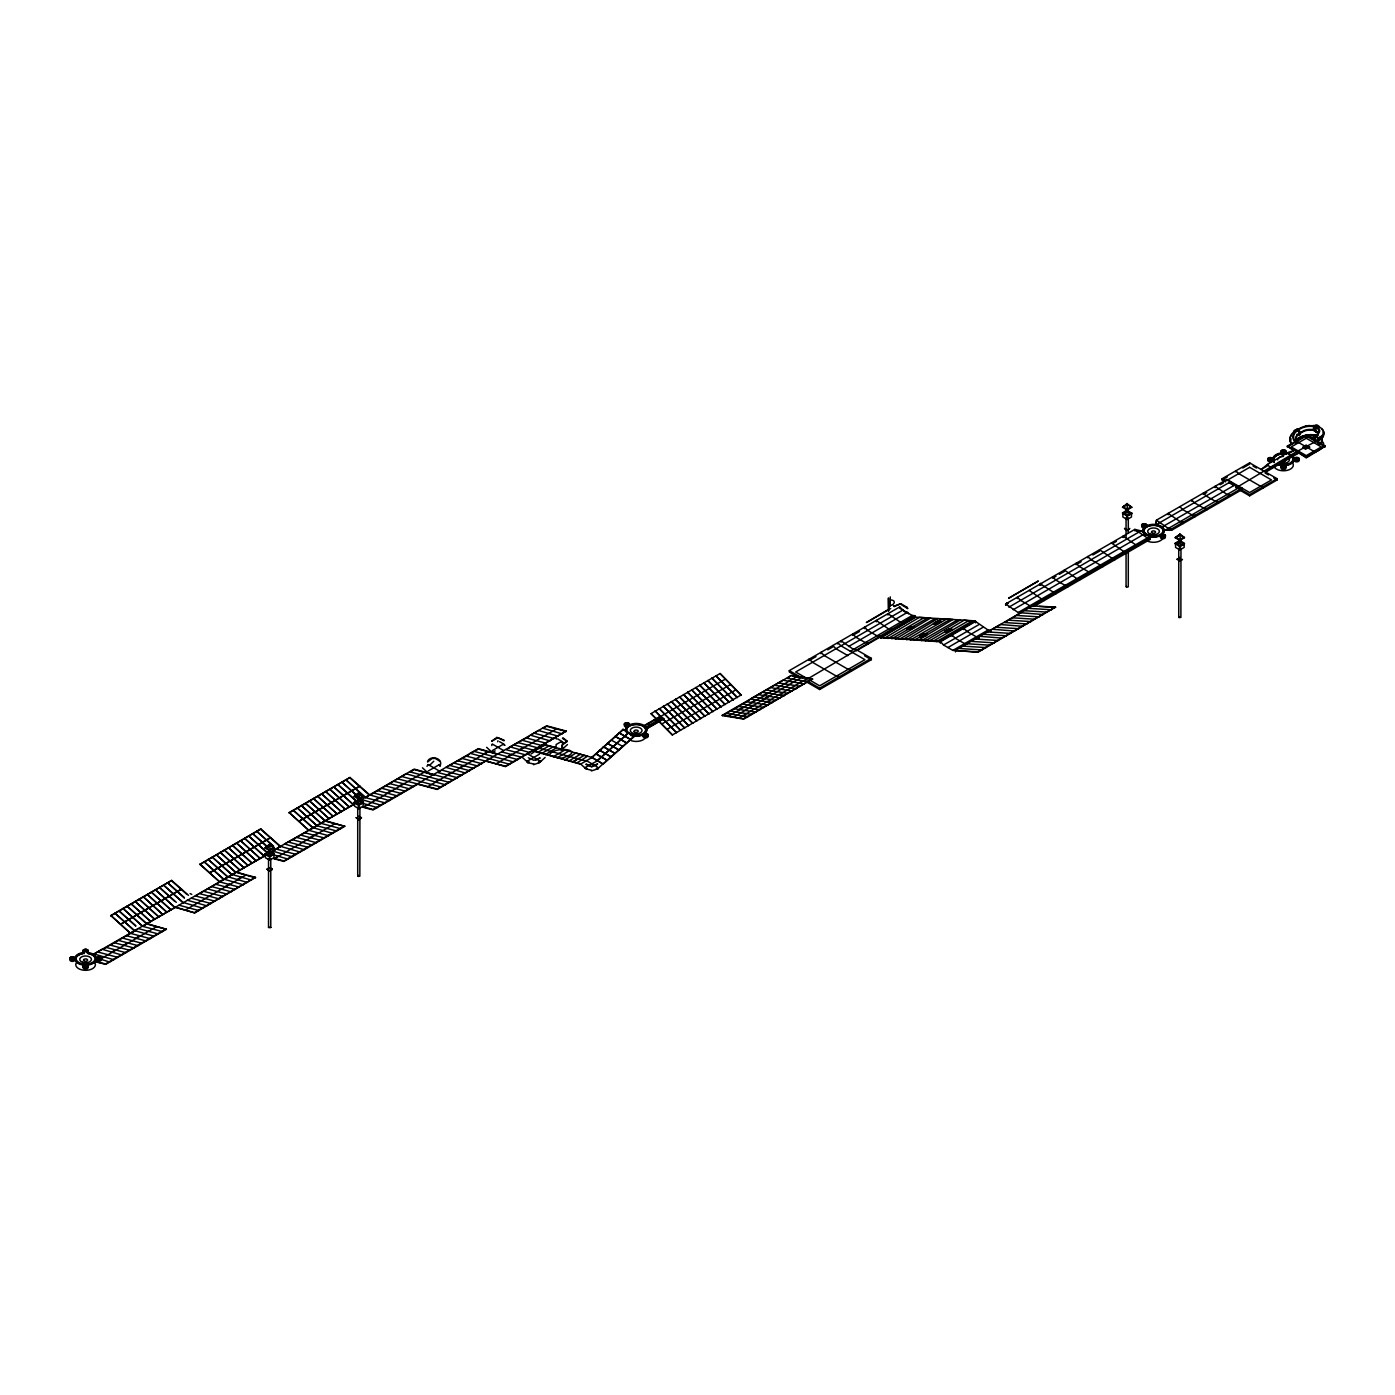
<?xml version="1.0" encoding="UTF-8"?>
<svg xmlns="http://www.w3.org/2000/svg" width="1395" height="1395" viewBox="0 0 1395 1395"><rect width="100%" height="100%" fill="white"/><g stroke="black" fill="none" stroke-linecap="round" stroke-linejoin="round"><path stroke-width="1.5" d="M269.653 844.568C269.584 843.801 270.769 856.652 269.462 851.804M358.811 793.092L359.648 801.34L359.648 799.893L357.852 801.201L358.811 801.776L359.788 799.161L358.811 798.725C358.62 799.806 358.62 800.573 358.777 801.672L359.788 799.161L357.905 799.108L358.689 801.567L361.497 799.527L341.897 782.142L361.41 799.893M1127.177 503.891L1127.265 510.012L1122.522 507.274L1127.177 503.456L1127.021 504.345M1179.856 534.39L1180.693 542.55L1179.612 541.487L1180.833 540.371L1178.897 540.981L1184.512 543.98L1179.856 546.683L1175.2 543.3L1184.512 537.685L1180.065 533.989L1175.2 537.685L1179.751 540.406M269.653 851.839L269.653 853.252L268.694 851.212L269.653 850.2L270.578 852.868L268.694 852.816L270.543 852.136M270.578 851.281L269.653 850.2L269.531 853.042M358.829 800.364L358.811 801.776L359.788 800.765M358.777 800.067L358.811 798.725L359.736 799.788M1127.23 511.233L1126.271 511.512L1128.102 512.192L1127.23 511.233L1127.177 512.575L1126.218 512.139L1127.177 509.524L1128.102 512.052M1184.163 543.684L1184.163 547.415L1179.856 549.909L1175.566 547.415L1175.566 543.684C1179.926 539.708 1179.647 541.731 1180.78 542.603L1180.833 540.371L1178.949 540.318L1178.897 542.55L1180.78 542.603L1180.693 541.103L1178.897 542.55L1180.833 541.975M1314.578 440.157L1314.805 438.571L1313.323 438.047A11.282 6.4 -13.4 0 0 1311.021 437.734M427.48 761.757C429.555 754.887 443.575 757.781 440.157 765.663M427.846 761.775L432.154 758.461L435.449 758.461M562.08 744.913L562.272 749.638L562.481 744.86L567.381 741.373L563.057 737.85M1295.763 430.619C1298.274 424.516 1303.505 438.483 1296.949 434.333M1299.53 434.473L1298.85 431.735L1296.199 429.52M1126.253 511.494L1128.102 512.192L1128.067 510.012M1126.218 510.535L1127.177 509.524L1128.102 510.587L1126.218 510.535L1127.23 509.628L1128.102 510.605M1229.518 482.374L1156.054 524.782L1156.42 520.178L1226.885 479.496L1238.83 487.744L1242.021 488.233L1242.021 489.593L1171.573 530.274L1165.383 530.152L1162.453 528.478M1034.218 606.319L1149.968 539.499L1150.334 536.238L1141.005 530.867L1134.815 529.403L1005.655 603.965L1005.655 605.325M1156.054 524.782L1156.42 520.178L1168.382 528.426L1171.573 528.914L1242.021 488.233M426.975 766.361L427.585 765.384M440.419 765.75L439.878 766.151M526.944 761.147L529.036 762.123L527.519 762.333M540.406 761.74L538.505 762.123L540.406 761.042M598.333 767.756L597.496 768.139M865.336 628.378L865.597 627.314M1006.841 602.884L1006.161 604.541L1006.458 603.46M908.232 628.657C909.941 631.063 918.032 624.385 912.295 628.378M913.341 627.558C908.686 626.181 916.463 626.861 913.83 627.07M927.065 634.15L925.373 634.324M940.16 621.978L936.743 623.739L939.881 621.438M945.967 631.046L949.367 630.889M951.076 629.947C946.438 628.325 956.098 629.023 949.716 630.836C953.639 629.459 946.089 629.581 949.193 629.162M491.685 741.146L496.864 737.432M659.765 720.517L657.742 718.599L659.015 717.867A2.494 1.447 0 0 0 659.608 717.466L662.747 719.035M1305.894 448.562C1317.647 443.837 1298.745 452.834 1304.97 445.929A2.895 1.674 0 0 0 1305.65 445.476L1306.104 445.267M1318.292 434.298A10.864 5.196 0.5 0 0 1316.88 431.979L1315.485 429.102L1316.618 426.94L1318.083 427.986A12.206 5.842 0.5 0 1 1317.176 434.42C1305.267 441.326 1326.767 443.645 1314.631 435.606A14.194 8.056 -13.4 0 0 1299.286 437.821L1295.815 439.669L1295.885 441.273M562.464 738.339L567.033 741.146L562.516 744.337M658.283 719.454L657.446 719.192M659.73 717.379L658.911 718.146M659.818 720.134L662.852 718.931M1309.312 446.888L1308.266 447.673M84.397 951.285L84.363 951.111A2.441 1.412 0 0 0 84.363 953.587M71.319 959.08L73.098 957.947M86.769 951.285L84.554 950.466M99.847 959.08L98.783 958.016M626.233 723.831L625.623 724.458A2.441 1.412 0 0 0 624.908 726.568A2.441 1.412 0 0 0 628.57 726.708M888.319 610.975L888.441 597.949L888.772 610.94M890.254 596.903L890.254 606.11M1161.791 536.447L1164.11 535.628L1163.465 536.709M1271.473 459.373L1269.555 458.414L1269.677 459.792M1282.319 451.387L1284.22 452.242M1297.891 459.373L1296.373 458.502M1297.315 459.792L1297.734 458.536L1295.659 458.536M1282.319 466.994L1284.76 466.348M492.069 741.041L497.998 737.659L503.979 740.815M137.146 929.384L130.398 933.272L110.885 915.521L171.672 880.419L188.482 895.328M130.398 933.272L110.885 915.521M138.489 928.599L158.298 933.97M142.552 926.263L123.039 908.494L142.552 926.263L145.254 924.693M110.78 915.887L171.672 880.419M174.968 907.535L155.455 889.783L174.968 907.535L146.597 923.909L127.084 906.157L146.702 923.542L166.406 929.279L105.619 964.381L95.802 961.748L105.514 963.91L166.301 928.808M179.031 905.198L198.822 910.569M234.412 873.218L219.556 881.797L199.938 864.412L260.83 828.944L280.447 846.329L300.152 852.066M191.185 898.171L210.994 903.541M219.556 881.797L200.043 864.046M235.772 872.433L216.26 854.682L235.772 872.433L264.143 856.059L244.631 838.308L264.143 856.059M199.938 864.412L260.83 828.944M289.201 812.57L308.905 830.426L317.014 825.753L297.309 807.879L316.822 825.648L308.713 830.321L289.201 812.57L350.005 777.468L369.605 794.854L389.31 800.591M276.297 849.032L280.447 846.329L276.489 849.154L296.106 854.403M308.713 830.321L328.522 835.692M289.114 812.936L350.005 777.468M353.301 804.584L333.789 786.832L353.301 804.584L318.165 824.864M365.455 797.556L345.943 779.805L365.455 797.556L369.605 794.854L367.007 796.894M433.793 761.251L429.468 765.419M497.684 741.791L497.98 740.762M509.053 748.348L509.349 747.319M266.131 853.566L269.933 855.431M269.374 851.682L270.578 851.264L269.653 850.2L268.782 852.764M273.158 853.618L269.462 855.536M355.306 802.073L358.829 804.113L362.334 802.073M1123.655 512.889L1127.456 514.755M1130.682 512.942L1126.986 514.86M1176.334 543.3L1179.856 545.323L1183.378 543.3M268.537 927.431L270.769 927.431L268.537 927.431L268.537 858.553M359.927 807.077L359.84 876.199L358.027 876.409L358.393 875.362M1128.293 550.171L1128.293 586.754L1126.759 587.347L1126.393 586.301M1180.972 548.287L1180.885 617.41L1179.071 617.619L1179.438 616.573M651.029 713.63L656.382 718.966L651.029 713.63L720.064 673.523L741.286 695.163L720.064 673.523M661.84 723.953L730.614 684.509M667.176 729.271L735.95 689.827M657.708 720.291L672.39 734.938L657.83 719.959M725.278 679.191L643.479 726.376M908.494 628.57L909.278 627.837A3.714 1.029 -18.3 0 0 910.325 627.105L911.51 626.791M919.706 636.26L921.973 635.039A3.714 1.029 -18.3 0 0 922.862 634.481L927.256 634.167M937.039 621.507C948.321 618.7 932.296 626.582 936.167 622.048A3.714 1.029 -18.3 0 0 937.039 621.507L933.447 623.635L937.824 623.46M527.24 761.443L527.397 762.629L533.779 764.007M545.131 757.45L539.447 762.681L533.465 764.687M567.451 744.564L561.767 749.795L560.825 749.255L562.9 748.261L562.115 749.045M591.585 757.764L580.442 764.198L533.587 750.998L580.337 763.71L586.022 768.941L591.707 770.267M888.946 601.594C887.813 610.504 899.949 600.827 890.917 599.955M269.584 850.601L274.309 847.951L269.653 844.132L264.998 847.951L274.309 853.566L269.653 856.931L264.998 854.246L269.653 850.863M358.742 799.126L354.156 802.77L358.811 805.456L363.467 802.073L354.156 796.475L358.811 792.656L363.467 796.475L358.933 799.161M907.029 628.936L911.127 629.302L907.413 629.145M907.064 629.476L906.733 629.232M910.325 627.105L907.325 628.883L911.319 626.843M910.534 627.332L912.905 627.105M910.621 628.971L914.231 627.279M919.863 636.207L923.874 634.184M922.758 636.887L923.699 636.382M922.461 636.626C915.329 636.661 928.599 636.783 926.14 634.864M927.204 634.429L926.803 634.376M934.458 623.338L934.284 623.582M936.917 623.704L934.092 623.6M935.016 623.234C938.451 619.432 945.025 621.786 936.411 623.46M937.859 623.617L937.074 623.722M945.949 631.586L945.008 631.604L949.367 631.028L944.833 631.36M944.764 631.342L947.17 630.052A3.714 1.029 -18.3 0 0 948.059 629.494L948.635 629.197M948.408 631.918L946.141 631.586L946.525 630.523M1318.938 426.469L1317.612 425.737A2.895 1.918 -64.3 0 0 1315.869 426.574L1314.683 430.305L1316.967 432.293A2.895 1.918 -64.3 0 0 1318.153 431.909M657.882 718.948L659.608 717.466M1305.703 448.789L1302.86 447.167M1308.719 446.731L1307.307 445.929A1.779 1.029 0 0 1 1306.592 445.476L1306.435 445.371M86.629 951.46L85.583 950.396M86.629 966.7L86.194 965.741M1320.629 448.632A14.456 6.923 0.5 0 1 1318.92 450.01L1317.368 450.916L1320.333 449.085A16.234 7.76 0.5 0 0 1322.268 447.533M920.822 636.207L921.816 635.213M925.809 634.777L921.188 636.486M935.504 622.519L934.476 623.269M427.846 764.826L429.067 765.384M596.833 768.593L598.525 767.965M1007.504 603.303L1006.597 603.372M1039.938 585.028L1041.28 584.261M1040.844 583.476L1041.245 583.842M1315.869 430.27C1310.184 433.095 1315.293 419.494 1319.147 427.358M562.673 742.314L562.586 741.704M585.708 768.279L584.889 767.965L585.987 768.331M908.197 613.312L906.349 612.3L906.942 613.19M866.33 622.484L888.789 609.249M269.706 850.305L268.694 851.212L269.933 851.682M270.613 852.24L269.653 853.252L268.747 852.188M357.852 799.736L358.811 798.725L358.777 801.672L357.905 800.713M1128.137 511.564L1127.177 512.575L1127.23 509.628M1178.897 540.946L1179.856 539.935L1180.78 540.998M841.011 642.171L841.011 640.811L853.513 649.39L856.146 649.547L856.146 650.907L914.858 617.008L914.858 615.648L807.67 678.894L795.691 671.989L902.914 610.103L899.723 606.912L789.291 670.629L789.291 671.989L797.731 676.854M866.748 622.466L890.742 608.482M911.162 629.005L909.679 629.058M950.954 630.104L952 629.389M623.024 729.393L591.794 757.52L603.163 764.076L634.481 736.316L623.024 729.393L634.481 736.316M591.794 757.52L623.112 729.759M597.391 760.432L628.709 732.671L597.478 760.798L586.022 766.988M634.376 735.95L597.391 768.941L591.393 770.947M1040.426 583.389L1040.321 584.592M1296.286 429.416L1296.06 430.27L1298.414 428.806M1300.402 433.322L1304.029 431.195A10.794 6.121 -13.4 0 1 1313.515 430.358L1314.875 430.95M921.328 635.51L920.421 636.225M946.211 630.958L947.606 629.965M1297.28 429.956L1295.571 431.247A13.549 9.067 -0.6 0 0 1294.56 441.238L1296.757 442.302L1295.223 441.064A12.782 8.544 -0.6 0 1 1296.182 431.665L1297.838 430.427M1300.297 432.642L1303.906 430.567A10.724 6.086 -13.4 0 1 1313.323 429.73L1316.671 431.351A10.619 5.074 0.5 0 1 1315.886 436.931L1313.916 437.89M660.271 720.395L659.155 719.925M660.271 720.552L662.294 718.704M1303.593 447.429L1304.133 447.778M597.967 768.558L596.432 768.941M1145.051 525.81C1147.353 524.52 1141.406 524.014 1143.115 525.671M1163.726 536.604L1164.075 536.098A2.441 1.412 0 0 1 1164.86 538.174A2.441 1.412 0 0 1 1161.285 538.435A2.441 1.412 0 0 1 1161.128 536.36M1282.232 451.091L1284.76 451.091L1284.359 452.067M1282.633 451.056L1282.877 452.172M1282.458 466.174L1282.877 467.43M531.077 754.015L534.076 751.922M1296.443 439.338L1298.884 437.664A14.979 8.492 -13.4 0 1 1315.119 435.118L1317.961 435.659M1298.675 429.852L1300.349 428.771A12.311 6.975 -13.4 0 1 1313.689 426.696L1315.38 427.201M1299.46 433.217L1297.891 434.211A10.654 7.132 -0.6 0 0 1297.106 442.058M1298.117 429.364L1299.896 428.265A13.043 7.394 -13.4 0 1 1314.02 426.05L1315.869 426.591M1299.565 433.897L1297.995 434.856A10.55 7.045 -0.6 0 0 1296.251 441.116M658.911 718.059L658.579 718.338A1.796 1.046 0 0 0 658.824 719.75A1.796 1.046 0 0 0 661.265 719.733A1.796 1.046 0 0 0 661.439 718.32L659.992 717.815M1318.362 450.498L1319.966 449.556M908.843 628.291L910.586 627.488M1303.331 446.818L1305.65 445.476M948.216 629.529L945.444 631.237M948.931 631.342L951.913 629.616M264.998 847.951L269.653 845.091L273.612 847.375L269.653 849.991L265.695 847.375M354.156 796.475L358.811 792.901M264.998 854.246L269.653 851.473L274.309 854.246M354.156 802.77L358.811 799.998L363.467 802.77M121.818 955.017L102.114 949.28L94.006 953.971L264.335 856.164M358.794 801.096L414.193 769.116L453.497 780.101M272.234 851.386L274.937 849.817M103.561 948.984L108.967 945.862M145.446 924.815L142.743 926.367L162.361 931.616M198.142 894.387L195.439 895.956L215.039 901.205M229.198 876.444L234.604 873.34M272.444 851.491L275.146 849.939M307.563 831.211L284.493 843.992L304.197 849.729M325.122 821.08L305.418 803.206L325.018 820.591L344.739 826.328L325.122 821.08L321.077 823.416L301.355 805.543L320.867 823.294L340.676 828.665M358.899 801.567L361.497 799.527L381.201 805.264M371.053 794.557L406.084 773.789L445.406 784.792M422.441 767.808L428.125 773.039L434.107 775.045L414.28 769.604L410.235 771.941L449.452 782.438M264.998 853.566L269.653 856.251L274.309 853.566M354.156 802.073L358.811 804.775L363.467 802.073M269.653 860.157L273.961 857.681L273.961 853.949L269.653 856.425L265.364 853.949L265.364 857.681L269.653 860.157L269.653 856.251M358.811 808.681L363.118 806.205L363.118 802.474L358.811 804.95L354.522 802.474L354.522 806.205L358.811 808.681L358.811 804.775M103.823 956.604L99.865 959.411L156.606 926.664M344.739 826.328L283.935 861.43L274.135 858.797L334.922 823.695M489.889 758.566L437.298 789.465L417.68 784.217L373.11 809.954L363.293 807.321L424.097 772.22M274.135 858.797L278.093 855.972M363.293 807.321L367.251 804.496M428.125 771.086L439.477 764.53M438.919 765.035L440.07 765.506M267.038 869.137L269.653 867.62L272.269 869.137L269.653 871.212L267.038 869.137L269.653 870.654L272.269 869.137M194.672 912.417L255.477 877.333L194.777 912.905L175.072 907.168L194.777 912.905M274.03 858.326L283.848 860.942L344.635 825.857M363.206 806.851L373.006 809.466L478.38 748.627L517.702 759.612M440.646 770.947L437.943 772.516L457.56 777.765M469.016 754.573L445.964 767.355L465.668 773.092M486.314 751.207L478.485 749.115L470.272 753.317L509.594 764.303M358.811 819.179L361.445 817.662L358.811 819.719L356.196 817.662L358.811 819.719M496.132 753.841L488.285 751.731L484.135 753.596M492.313 750.615L503.665 744.041L499.584 741.687M486.628 747.319L492.313 752.55L495.155 750.911M398.081 778.951L437.193 788.977L546.631 725.801L566.231 731.067L505.531 766.64L485.826 760.903M529.158 736.42L510.151 746.866L529.856 752.602M566.335 731.538L546.718 726.289L542.568 728.155L562.272 733.875M466.314 756.125L505.443 766.169L566.231 731.067M533.587 750.998L544.73 744.564L591.48 757.293M533.692 751.486L544.817 745.052L556.431 747.737L545.375 754.66M528.095 760.728L539.447 754.172M561.889 741.844L562.9 742.576L561.418 742.489M529.036 762.123L528.06 762.612L522.41 757.45M549.159 755.236C554.233 744.843 589.178 750.196 560.842 758.427M540.597 761.147L538.505 762.681L540.092 761.949M561.017 749.359L562.9 748.261M560.825 749.795L562.168 749.255M643.479 726.028L660.131 716.402L663.863 718.547L645.693 729.044M645.344 727.44L661.997 717.832M647.193 728.521L663.863 718.896M585.673 768.192L586.964 768.941L585.429 768.226M597.409 763.902L591.707 766.535L586.249 764.059M597.583 764.216L591.707 766.901L585.97 764.39M598.176 768.854L596.432 768.401M894.195 606.128L900.751 603.704M894.352 606.406L900.368 603.948L907.465 608.499M672.39 734.938L741.408 694.815M810.966 659.504L816.005 656.592M827.741 649.826L832.78 646.914L832.78 645.554L835.971 648.762L847.951 655.667M854.42 634.411L859.459 631.517M722.244 715.304L791.157 675.511L812.5 678.877L743.727 719.14L722.244 715.304L743.605 718.652L812.5 678.877M722.383 715.792L749.394 700.185M906.349 612.3L908.25 613.085M848.578 646.53L907.36 612.388M850.322 651.238L912.225 615.491L914.858 615.648M791.157 675.511L787.233 678.354L808.577 681.702L803.241 680.865L799.056 682.713M990.712 631.586L990.712 630.226L988.078 630.069L975.558 621.49L940.335 641.822L880.385 637.48L915.608 617.148L975.384 620.897L975.558 622.833M880.559 638.073L915.608 617.148M1127.177 503.7L1131.833 507.274L1122.522 512.889L1127.177 516.255L1131.833 513.569L1127.177 510.186M1125.87 505.164L1123.219 506.699L1126.986 509.262L1131.136 506.699M1122.522 507.274L1127.177 504.589L1131.833 507.274M938.015 618.543L902.984 639.468M807.897 681.37L819.65 688.153L871.334 658.318L871.334 659.678L819.65 689.514L806.153 681.719M1122.522 513.569L1127.177 510.884L1126.306 510.657M1131.833 512.889L1127.177 515.575L1127.177 519.481L1122.888 517.004L1122.888 513.273M1127.177 519.481L1131.467 517.004L1131.467 513.273L1127.177 515.749L1122.522 512.889M960.44 619.955L925.391 640.88M1008.655 598.141L1038.351 581L1008.742 598.263M1127.177 529.978L1129.793 528.461L1127.177 530.536L1124.562 528.461L1127.177 530.536M880.385 637.48L940.16 641.229L975.384 620.897M1040.374 583.877L1053.399 592.212L1056.032 592.369L1056.032 593.729M1225.56 481.92L1222.125 479.932L1222.125 478.729L1249.641 462.861L1277.14 478.729L1277.14 479.932L1249.641 495.818L1239.318 489.854M1005.969 604.419L1008.062 603.442M1039.746 584.923L1041.629 583.825M1222.125 479.932L1227.286 476.95M1242.753 468.022L1249.641 464.047L1249.641 462.861M1055.98 576.274L1052.632 578.21L1052.632 576.85L1055.823 580.058L1065.135 585.429L1067.768 585.604L1067.768 586.946M1059.328 574.339L1064.368 571.427L1064.368 570.067L1076.888 578.646L1079.521 578.82L1079.521 580.181M1081.142 561.749L1076.103 564.644L1076.103 563.284L1079.312 566.492L1088.623 571.88L1091.256 572.037L1091.256 573.397M1092.878 554.966L1099.591 551.095L1099.591 549.735L1112.111 558.314L1114.744 558.471L1114.744 559.831M1113.018 543.335L1116.366 541.399M1206.745 492.47L1203.397 494.405L1203.397 493.045L1206.03 495.922L1215.341 501.311L1218.532 501.799L1218.532 503.159M1220.172 484.728L1223.52 482.792M1293.618 450.602L1287.289 446.121L1306.278 435.153L1325.25 446.121L1306.278 457.909L1296.792 451.596L1315.764 441.465M940.16 641.229L943.526 645.013L978.767 624.681M1008.847 607.174L1141.005 530.867L1134.815 530.745L1134.815 529.403L1147.335 537.982L1149.968 538.139L1150.334 536.238L1018.158 612.544L1005.655 603.965M1287.289 446.941L1306.278 435.99L1325.25 446.941M947.92 647.542L983.144 627.209M1013.223 609.702L1145.4 533.396M1289.608 453.026L1294.438 450.236L1288.003 452.555L1267.549 464.361L1261.115 469.487L1267.549 465.756L1267.549 464.361L1269.816 467.081L1272.101 466.994L1292.537 455.189L1298.989 452.869L1265.649 472.103L1272.101 466.994L1272.101 468.389M1161.006 527.624L1234.453 485.216M1296.705 451.544L1238.708 486.245L1235.883 486.663L1235.883 487.866M943.526 645.013L952.855 650.401L988.078 630.069M977.302 638.3L979.9 636.329L1002.447 638.125M1238.83 487.744L1165.383 530.152L1171.573 528.914L1171.573 530.274M1287.289 446.121L1306.278 457.072L1325.25 446.121M1179.647 533.989L1179.856 535L1175.2 537.685M1179.856 534.826L1175.898 537.11L1179.856 539.725L1183.814 537.11M1235.883 486.663L1249.641 494.615L1277.14 478.729M952.855 650.401L977.773 651.901L1055.492 607.034L977.895 652.285L955.366 650.489L1149.968 538.139L1149.968 539.499M1175.2 543.98C1179.176 544.608 1180.885 536.482 1179.821 542.899L1178.949 541.923L1179.856 541.591M1179.856 540.615L1184.512 543.3L1179.856 546.16L1175.2 543.3M1177.24 558.872L1179.856 560.389L1182.472 559.43L1179.856 560.947L1177.24 559.43L1179.856 557.355M1177.24 559.43L1179.856 557.913M914.004 626.965L911.197 627.122M535.575 760.275L539.76 758.008M1314.09 438.658L1316.06 437.699A10.864 5.196 0.5 0 0 1317.368 436.652M1317.891 438.1L1320.298 436.931A16.165 7.725 0.5 0 0 1321.518 428.422L1317.996 426.033A2.773 1.831 -64.3 0 0 1316.339 426.835L1315.154 429.66L1315.973 431.822M1318.066 438.884L1320.49 437.699A16.409 7.847 0.5 0 0 1321.71 429.067M1317.979 440.262L1320.385 439.094A16.304 7.795 0.5 0 0 1323.088 432.206M1317.717 440.803L1320.123 439.634A15.955 7.638 0.5 0 0 1323.367 434.647M947.065 630.4L948.931 629.529M71.651 957.947L71.511 959.237M98.173 958.121L98.173 959.341M84.554 965.706L85.583 965.462M99.812 959.272L98.4 959.498M86.194 966.962L87.031 966.316L85.949 965.497M1284.097 452.172L1284.551 451.213M646.548 735.775L645.135 736.002M1271.316 459.74L1269.555 459.862M1296.094 458.571L1295.641 459.548M1316.758 435.972L1314.665 435.414M890.516 605.081L888.772 606.947L889.278 609.51M937.719 621.455L940.09 621.751M937.335 623.373L935.382 623.513M951.843 629.319L949.559 629.389M911.65 628.482L910.325 628.918M911.04 628.901L913.167 627.035M922.461 635.109L924.99 634.481M1305.336 445.981L1304.482 446.487A2.092 1.203 0 0 0 1304.499 447.952L1304.9 448.179A2.092 1.203 0 0 0 1307.446 448.161L1307.812 447.812A2.092 1.203 0 0 0 1307.795 446.47L1306.923 445.981M923.159 636.347L923.629 636.573M1179.821 540.144L1178.984 542.515M358.777 798.934L357.992 800.608M937.3 621.891L939.166 621.507M923.525 636.103L922.217 636.434M937.475 621.525L938.19 621.176M923.438 634.184L926.385 634.272M662.294 718.774L660.41 717.483M1282.772 450.794L1284.533 450.916M1269.973 458.502L1269.433 459.687M1282.772 466.035L1284.533 466.174M1284.22 467.499L1282.458 467.36M1143.447 524.537L1145.208 524.677M1144.911 526.002L1143.15 525.863M627.872 723.813C622.1 723.238 629.633 726.9 627.454 723.831M627.157 725.138L627.907 724.092M646.548 734.59L644.49 734.59L644.455 735.583M86.316 951.791L84.851 951.791M84.851 967.031L86.316 967.031M496.864 737.414L504.048 740.135M1299.861 434.595L1298.483 434.682M1298.972 434.804C1302.145 431.334 1294.682 426.678 1293.287 432.345A16.478 11.021 -0.6 0 0 1292.049 444.482M1305.336 446.104L1307.795 446.47M909.732 629.215L908.668 629.11M924.362 634.376L925.443 634.481M946.943 631.621L948.025 631.97M504.606 745.261L504.223 744.372M1308.859 446.958L1306.47 445.598M645.519 735.932L646.984 735.182L646.129 734.624M72.052 958.051L73.412 958.086M72.749 959.498L71.651 959.411M923.473 636.312L920.735 636.242M1055.492 607.034L1033.189 606.023M1032.544 605.936L1029.911 605.761L1020.599 600.391L1017.391 597.182L1017.391 598.542M1039.31 606.406L1055.614 607.435M1018.158 612.544L1043.338 614.515M975.558 621.49L964.172 620.2L929.122 641.125M967.223 643.792L964.59 643.618L955.279 638.247L952.087 635.039L952.087 636.399M1306.261 448.51L1305.075 448.283M657.446 719.035L659.626 720.273M626.843 725.156L625.814 724.999M100.039 958.26L97.598 958.906M907.761 612.44L908.424 613.817M492.017 744.477L491.755 745.54M793.058 676.279L800.172 677.395M812.622 679.365L801.829 677.203L733.055 717.466M1315.677 431.787L1316.671 431.927A2.773 1.831 -64.3 0 0 1317.229 431.84M190.104 893.55L191.76 894.404M98.47 959.411L97.51 959.097M1270.601 458.502L1271.508 459.182A2.441 1.412 0 0 1 1272.292 461.257A2.441 1.412 0 0 1 1268.718 461.536A2.441 1.412 0 0 1 1268.561 459.461M586.005 760.972L539.255 748.261M361.375 802.927L377.156 807.6M272.199 854.403L287.998 859.093M255.477 877.333L235.86 872.067L245.764 875.171L184.977 910.272M247.735 875.711L255.564 877.804M187.226 900.159L206.931 905.878M148.759 924.554L166.406 929.279M94.006 953.971L113.727 959.708M99.76 958.94L109.664 962.044M900.751 603.704L907.081 607.313M1315.136 437.786L1313.532 437.263A11.875 6.731 -13.4 0 0 1305.737 437.385M492.313 752.55L496.289 753.893M528.321 757.799L533.779 760.275L540.127 758.008M1163.883 535.453L1161.669 536.273M561.801 749.725L562.708 749.499L561.854 749.01M1296.914 439.46L1298.013 440.175M661.108 718.041L661.439 718.233A1.796 1.046 0 0 1 661.265 719.628A1.796 1.046 0 0 1 658.824 719.646L658.614 719.506M1253.076 466.035L1256.511 468.022M1265.108 472.992L1268.543 474.963M1273.705 477.944L1277.14 479.932M1222.125 478.729L1225.56 480.717M1229.012 482.705L1234.156 485.669M1181.181 535.593L1184.512 537.685M1127.177 510.797L1131.833 513.569M914.858 617.008L899.723 608.272L899.723 606.912M905.826 612.754L902.914 610.103M856.146 649.547L871.334 658.318M864.586 655.772L871.334 659.678M812.465 662.294L836.425 676.139L839.616 676.627L839.616 677.987M809.379 679.888L819.65 685.817L864.935 659.678L841.011 645.85L837.802 642.659L837.802 644.002M789.291 670.629L802.753 678.406M557.669 738.931L561.767 741.286L556.082 744.564L556.082 746.517M586.022 760.432L597.391 766.988M584.889 767.407L586.964 768.401M528.095 754.172L539.447 760.728M503.787 744.599L504.816 745.331M492.313 744.041L503.665 750.615M435.711 758.601L439.791 761.286M428.125 764.53L439.477 771.086M358.811 793.615L362.77 795.9L358.829 798.515L354.871 795.9M363.467 796.475L358.811 793.79L358.811 792.656M358.811 816.145L361.445 817.662M358.811 816.703L361.445 818.22M274.309 847.951L269.653 845.265L269.653 844.132M272.269 869.695L269.653 867.62M1316.13 427.567L1317.525 428.527A11.561 5.528 0.5 0 1 1316.653 434.612M73.237 958.225L72.993 959.341L73.429 958.382M349.901 777.835L369.501 795.22M357.451 801.881L337.834 784.478L355.952 800.992M260.743 829.31L280.343 846.695M273.594 846.19L256.785 831.28L273.49 846.556M268.136 847.288L252.722 833.617L268.032 847.654M268.293 853.356L248.676 835.971L266.794 852.484M171.568 880.786L186.982 894.457M184.419 897.665L167.627 882.756L184.332 898.031M176.328 902.338L159.518 887.447L174.828 901.466M135.786 925.739L118.976 910.848L135.699 926.106M1111.344 542.951L1123.847 551.531L1126.48 551.705L1126.48 553.048M1029.144 590.416L1041.647 598.996L1044.28 599.153L1044.28 600.513M809.292 659.12L809.292 660.463L809.257 659.103L812.483 662.311M893.497 605.674L894.178 606.668M1179.908 506.612L1182.541 509.489L1191.853 514.86L1195.062 515.365L1195.062 516.708M907.081 607.331L907.831 608.604M1318.606 426.19L1319.269 426.957A3.365 2.232 -64.3 0 1 1319.461 427.567M1051.516 609.789L1029.109 608.377M1047.436 612.143L1025.011 610.748M1039.258 616.869L1016.833 615.474M1035.16 619.24L1012.753 617.828M1031.062 621.595L1008.655 620.182M1026.982 623.949L1004.557 622.554L1020.809 612.719M1022.884 626.32L1000.354 624.524L992.176 629.25L1014.706 631.046M1018.803 628.674L996.379 627.279M1010.625 633.4L988.201 631.987M1006.527 635.771L984.12 634.359M998.349 640.479L975.942 639.084M994.269 642.851L971.844 641.438M990.171 645.205L967.764 643.81M986.073 647.576L963.666 646.164M981.993 649.931L959.568 648.518M971.827 621.246L936.603 641.578M968.095 621.019L932.871 641.351M956.883 620.304L921.659 640.654M949.42 619.833L914.196 640.183M945.688 619.607L910.447 639.939M934.476 618.909L899.252 639.241M926.995 618.438L891.771 638.77M923.263 618.194L888.04 638.544M917.927 640.41L952.959 619.485L941.764 618.787L906.715 639.712M895.503 639.015L930.552 618.09L919.34 617.375L884.308 638.3M592.003 758.183L591.707 757.154L603.163 764.076M556.082 738.007L556.396 739.036M545.026 745.593L544.817 745.052M807.286 678.528L738.391 718.303M804.531 684.038L783.048 680.202L750.615 698.912L772.098 702.766L766.64 701.441M800.468 686.375L779.125 683.027M796.615 676.837L727.719 716.629L731.643 713.804M796.423 688.711L775.062 685.364M792.36 691.066L771.016 687.7M788.314 693.402L766.954 690.037M780.206 698.075L758.863 694.727M778.794 694.414L784.252 695.739L762.908 692.391M776.161 700.412L754.8 697.064M769.395 695.913L761.304 700.604M768.122 692.74L764.059 695.076M768.052 705.103L746.691 701.737M763.989 707.439L742.646 704.091M759.944 709.776L738.583 706.428M755.95 699.749L751.905 702.103M755.898 712.113L734.537 708.765M753.195 705.277L749.132 707.614M751.835 714.449L730.492 711.101M743.797 706.777L739.751 709.113M742.314 715.478L747.79 716.803L726.429 713.438M622.641 746.36L611.376 740.17M646.705 735.043L646.739 735.235A2.441 1.412 0 0 1 647.524 737.31A2.441 1.412 0 0 1 643.949 737.571A2.441 1.412 0 0 1 643.792 735.496M583.773 755.654L572.63 762.088L578.123 758.374M579.867 754.59L568.741 761.025M576.519 763.152L587.591 756.23L575.908 753.038L564.836 759.961M568.183 751.417L557.058 757.834M564.295 750.353L553.152 756.787M558.227 736.229L538.522 730.492L530.414 735.165L550.118 740.902M556.518 728.922L495.731 764.007M554.164 738.565L534.564 733.299M552.612 747.162L541.469 753.596M548.723 746.116L537.581 752.533M546.073 743.239L526.456 737.99M542.01 745.575L522.41 740.327M537.964 747.912L518.347 742.663M533.901 750.266L514.302 745M523.997 747.162L519.951 749.499M525.81 754.939L506.193 749.69M521.747 757.276L502.148 752.027M513.639 761.966L474.422 751.452M511.843 754.172L507.797 756.508M488.285 751.731L427.498 786.832M481.868 763.728L462.268 758.479M477.822 766.064L458.205 760.816M473.777 768.401L454.16 763.152M469.714 770.737L450.114 765.489M463.872 765.297L459.809 767.634M461.606 775.428L442.006 770.162M451.701 772.324L447.656 774.661M441.343 787.129L402.126 776.614M439.547 779.334L435.502 781.671M413.635 786.553L394.018 781.287M409.572 788.89L389.972 783.641M405.526 791.227L385.909 785.978M403.73 783.449L399.667 785.786M401.481 793.563L381.864 788.314M397.418 795.917L377.818 790.651M393.373 798.254L373.755 792.988M391.577 790.459L387.514 792.796M385.264 802.927L365.647 797.678M379.405 797.487L375.36 799.823M353.493 804.688L272.339 851.02L292.043 856.739M336.631 831.001L317.014 825.753M332.568 833.356L312.864 827.619L293.264 810.233L312.968 828.089M324.477 838.029L304.86 832.78M320.414 840.365L300.814 835.117M318.618 832.588L310.51 837.262M316.369 842.702L296.751 837.453M312.306 845.039L292.706 839.79M308.26 847.393L288.643 842.127M251.518 880.14L231.814 874.403L212.197 857.018L231.901 874.892M247.473 882.477L227.751 876.757L208.151 859.355L227.856 877.228L199.485 893.602L219.102 898.868M243.41 884.831L223.706 879.094L204.089 861.709L223.81 879.565M241.614 877.036L237.569 879.373M239.365 887.168L219.747 881.919M235.302 889.504L215.702 884.256M231.256 891.841L211.639 886.592M229.46 884.064L225.397 886.4M227.193 894.178L207.593 888.929M223.148 896.532L203.53 891.265M202.885 908.232L183.181 902.495L163.564 885.11L183.268 902.966M154.252 936.307L134.548 930.57L114.931 913.184L134.635 931.04L110.327 945.095L129.927 950.344M150.189 938.643L130.589 933.394M146.144 940.98L126.526 935.731M142.098 943.316L122.481 938.068M140.285 935.539L136.239 937.876M138.035 945.671L118.435 940.404M133.99 948.007L114.373 942.741M128.131 942.549L124.085 944.903M125.881 952.68L106.264 947.432M115.977 949.576L111.931 951.913M117.773 957.354L98.156 952.105M1315.764 452.416L1296.792 441.465M1292.537 456.583L1292.537 455.189L1290.27 455.276L1288.003 452.555L1288.003 453.95M1263.382 487.866L1263.382 486.663L1260.557 486.245L1238.708 473.62L1235.883 470.795L1235.883 471.998M1249.641 494.615L1249.641 495.818M1230.285 496.376L1230.285 495.016L1227.094 494.528L1215.132 486.28L1215.132 487.622M1226.885 479.496L1226.885 480.856M1206.797 509.925L1206.797 508.582L1203.606 508.094L1194.277 502.706L1191.644 499.828L1191.644 501.189M1183.309 523.491L1183.309 522.131L1180.118 521.643L1168.173 513.395L1168.173 514.755M1179.856 545.986L1179.856 549.909M1178.74 548.287L1178.74 617.165M1138.233 546.282L1138.233 544.922L1135.6 544.747L1123.08 536.168L1123.08 537.528M1128.293 517.876L1128.293 532.942M1126.061 517.876L1126.061 537.249M1126.061 552.315L1126.061 586.754M1102.992 566.614L1102.992 565.254L1100.359 565.097L1091.047 559.709L1087.856 556.518L1087.856 557.861M1040.879 583.633L1040.879 584.993M978.976 638.369L978.976 637.009L976.343 636.835L967.014 631.464L963.823 628.256L963.823 629.616M955.488 650.558L955.488 651.918M940.335 641.822L940.335 643.182M903.123 623.792L903.123 622.432L900.49 622.275L887.97 613.695L887.97 615.038M891.388 630.575L891.388 629.215L888.737 629.04L876.234 620.461L876.234 621.821M879.635 637.341L879.635 635.998L877.002 635.824L867.69 630.453L864.481 627.244L864.481 628.604M867.899 644.124L867.899 642.781L865.266 642.607L855.937 637.236L852.746 634.028L852.746 635.388M851.351 671.204L851.351 669.844L848.16 669.356L824.236 655.545L821.027 652.337L821.027 653.697M819.65 688.153L819.65 689.514M657.795 722.052L654.081 719.907M651.744 725.557L648.012 723.395M357.713 807.077L357.713 875.955M270.769 858.553L270.769 927.431M74.999 958.452L74.999 958.609A2.616 1.517 0 0 1 71.058 959.934A2.616 1.517 0 0 1 71.058 957.301A2.616 1.517 0 0 1 74.999 958.609M1284.934 459.722A2.058 1.186 0 0 1 1284.743 461.483A2.058 1.186 0 0 1 1281.726 461.135M1292.659 455.869A10.585 6.103 0 0 1 1290.968 463.227A10.585 6.103 0 0 1 1278.204 464.204M1274.332 461.972A10.585 6.103 0 0 1 1276.006 454.596A10.585 6.103 0 0 1 1288.788 453.619M1291.7 456.392A9.469 5.475 0 0 1 1290.183 463A9.469 5.475 0 0 1 1278.762 463.872M1274.35 460.542A9.469 5.475 0 0 1 1285.946 453.846M1292.659 456.496A10.585 6.103 0 0 1 1290.968 463.872A10.585 6.103 0 0 1 1278.204 464.849M1274.332 462.599A10.585 6.103 0 0 1 1278.204 454.264M1280.749 453.654A10.585 6.103 0 0 1 1286.225 453.654M1292.014 462.251A9.835 5.685 0 0 1 1287.254 470.342A9.835 5.685 0 0 1 1273.984 466.575M1293.339 459.548A9.835 5.685 0 0 1 1278.57 464.465M1273.984 461.03A9.835 5.685 0 0 1 1273.984 458.083M1274.978 456.706A9.835 5.685 0 0 1 1286.033 454.072M1292.014 456.706A9.835 5.685 0 0 1 1292.991 458.083M1288.596 458.118A5.876 3.4 0 0 1 1287.079 462.512A5.876 3.4 0 0 1 1279.337 462.216M1277.611 459.827A5.876 3.4 0 0 1 1283.487 456.427M1285.615 467.36A2.441 1.412 0 0 1 1283.487 469.487A2.441 1.412 0 0 1 1281.377 467.36M1297.925 459.234A2.441 1.412 0 0 1 1298.815 461.152A2.441 1.412 0 0 1 1295.484 461.675A2.441 1.412 0 0 1 1294.577 459.74M1285.615 452.119A2.441 1.412 0 0 1 1284.708 454.038M1282.267 454.038A2.441 1.412 0 0 1 1281.377 452.119M1290.671 442.703A16.356 10.933 -0.6 0 1 1291.421 435.205M1290.828 441.221A15.572 10.41 -0.6 0 1 1291.072 438.797M1295.571 443A2.877 1.517 -52.5 0 1 1296.164 442.581M1320.42 437.35A14.892 7.132 0.5 0 1 1321.065 443.767M1319.757 437.332A14.142 6.766 0.5 0 1 1318.711 444.778M1316.845 439.739A10.794 5.161 0.5 0 1 1318.066 443.244M1319.914 448.667A13.671 6.539 0.5 0 1 1318.292 449.957M1322.948 446.383A15.781 7.55 0.5 0 1 1321.85 448.057M1323.018 442.232A16.234 7.76 0.5 0 1 1323.402 445.825M1318.258 440.192A11.23 5.371 0.5 0 1 1318.502 442.686M1316.618 426.94A2.895 1.918 -64.3 0 1 1318.362 426.103M1305.528 426.138A16.548 9.381 -13.4 0 1 1309.312 425.545M1313.009 425.492A16.548 9.381 -13.4 0 1 1316.374 425.963M1316.81 431.84A2.895 1.918 -64.3 0 1 1316.217 431.927M658.824 719.646A1.796 1.046 0 0 1 658.579 718.251M1146.045 534.756A10.585 6.103 0 0 1 1149.899 524.694A10.585 6.103 0 0 1 1164.058 530.972A10.585 6.103 0 0 1 1148.225 535.732M1158.809 525.775A10.585 6.103 0 0 1 1162.68 534.128A10.585 6.103 0 0 1 1148.225 536.36M1146.045 535.401A10.585 6.103 0 0 1 1144.353 534.128M1143.307 532.663A10.585 6.103 0 0 1 1148.225 525.775M1150.788 525.165A10.585 6.103 0 0 1 1156.263 525.165M1163.029 538.086A9.835 5.685 0 0 1 1146.568 540.632M1160.483 535.087A9.835 5.685 0 0 1 1148.591 535.994M1144.022 529.612A9.835 5.685 0 0 1 1156.071 525.584A9.835 5.685 0 0 1 1163.029 532.541M1144.807 527.938A2.441 1.412 0 0 1 1142.243 527.432A2.441 1.412 0 0 1 1142.069 525.88M1145.905 525.584A2.441 1.412 0 0 1 1146.62 526.578M627.018 732.619A10.585 6.103 0 0 1 634.341 723.552A10.585 6.103 0 0 1 646.6 730.631A10.585 6.103 0 0 1 630.889 734.869M641.473 724.912A10.585 6.103 0 0 1 645.344 733.264A10.585 6.103 0 0 1 630.889 735.496M625.971 731.782A10.585 6.103 0 0 1 630.889 724.912M633.452 724.301A10.585 6.103 0 0 1 638.927 724.301M645.693 737.223A9.835 5.685 0 0 1 631.255 740.675M644.699 732.916A9.835 5.685 0 0 1 645.693 734.276M646.024 730.213A9.835 5.685 0 0 1 644.699 733.055M643.147 734.223A9.835 5.685 0 0 1 631.255 735.13M626.686 731.678A9.835 5.685 0 0 1 626.686 728.731M627.663 727.37A9.835 5.685 0 0 1 637.463 724.58A9.835 5.685 0 0 1 645.693 728.731M628.57 724.72A2.441 1.412 0 0 1 629.197 726.08M88.321 952.558A10.585 6.103 0 0 1 94.25 961.957A9.835 5.685 0 0 1 86.856 970.275A9.835 5.685 0 0 1 76.08 963.178M94.25 961.957A10.585 6.103 0 0 1 76.917 961.957A10.585 6.103 0 0 1 82.846 952.558M88.024 953.395A9.469 5.475 0 0 1 93.343 961.818A9.469 5.475 0 0 1 77.824 961.818A9.469 5.475 0 0 1 83.125 953.395M90.867 953.814A10.585 6.103 0 0 1 93.692 963.021A10.585 6.103 0 0 1 77.475 963.021A10.585 6.103 0 0 1 80.282 953.814M95.087 960.562A9.835 5.685 0 0 1 88.129 964.59M83.037 964.59A9.835 5.685 0 0 1 76.08 957.633M77.056 956.255A9.835 5.685 0 0 1 83.037 953.605M88.129 953.605A9.835 5.685 0 0 1 95.087 957.633M87.31 966.613A2.441 1.412 0 0 1 87.153 968.688A2.441 1.412 0 0 1 83.578 968.426A2.441 1.412 0 0 1 84.363 966.404M100.004 958.766A2.441 1.412 0 0 1 100.004 961.207A2.441 1.412 0 0 1 96.342 959.987M74.807 959.987A2.441 1.412 0 0 1 71.738 961.347A2.441 1.412 0 0 1 70.256 959.289M73.011 958.627A2.441 1.412 0 0 1 74.092 958.993M86.891 952.14A2.616 1.517 0 0 0 87.589 949.856A2.616 1.517 0 0 0 83.561 949.856A2.616 1.517 0 0 0 84.258 952.14A2.354 1.36 0 0 1 83.787 950.012A2.354 1.36 0 0 1 87.379 950.012A2.354 1.36 0 0 1 86.752 952.07M84.258 952.314A2.616 1.517 0 0 1 83.421 950.117A2.616 1.517 0 0 1 87.257 949.838A2.616 1.517 0 0 1 87.432 952.07M87.31 951.373A2.441 1.412 0 0 1 87.31 953.36M120.685 924.222L181.472 889.121L120.685 924.222M131.147 903.821L150.66 921.572L131.147 903.821M135.193 901.484L154.706 919.235L135.193 901.484M139.256 899.147L158.768 916.899L139.256 899.147M143.301 896.793L162.814 914.562L143.301 896.793M147.347 894.457L166.859 912.208L147.347 894.457M151.41 892.12L170.922 909.871L151.41 892.12M209.843 872.729L270.647 837.645L209.843 872.729M220.305 852.345L239.818 870.096L220.305 852.345M224.351 850.008L243.863 867.76L224.351 850.008M228.414 847.672L247.926 865.423L228.414 847.672M232.459 845.318L251.972 863.086L232.459 845.318M236.522 842.981L256.035 860.732L236.522 842.981M240.568 840.644L260.08 858.396L240.568 840.644M299.001 821.254L359.805 786.17L299.001 821.254M309.463 800.869L328.976 818.621L309.463 800.869M313.526 798.533L333.039 816.284L313.526 798.533M317.572 796.179L337.084 813.948L317.572 796.179M321.635 793.842L341.147 811.594L321.635 793.842M325.68 791.506L345.193 809.257L325.68 791.506M329.726 789.169L349.238 806.92L329.726 789.169M655.214 710.962L676.436 732.602L655.214 710.962M659.277 708.625L680.498 730.265L659.277 708.625M663.322 706.288L684.544 727.911L663.322 706.288M667.385 703.934L688.607 725.574L667.385 703.934M671.431 701.598L692.652 723.238L671.431 701.598M675.476 699.261L696.698 720.901L675.476 699.261M679.539 696.925L700.761 718.564L679.539 696.925M683.585 694.588L704.806 716.21L683.585 694.588M687.648 692.234L708.869 713.874L687.648 692.234M691.693 689.897L712.915 711.537L691.693 689.897M695.739 687.561L716.978 709.201L695.739 687.561M699.802 685.224L721.023 706.864L699.802 685.224M703.847 682.887L725.069 704.51L703.847 682.887M707.91 680.533L729.132 702.173L707.91 680.533M711.956 678.197L733.177 699.837L711.956 678.197M716.019 675.86L737.24 697.5L716.019 675.86M1249.641 467.325L1227.792 479.932L1249.641 492.54L1271.473 479.932L1249.641 467.325M1306.278 438.239L1291.212 446.941L1306.278 455.642L1321.344 446.941L1306.278 438.239M630.47 739.42L619.101 732.863L630.47 739.42M626.547 742.89L615.195 736.333L626.547 742.89M618.717 749.83L607.366 743.273L618.717 749.83M614.811 753.3L603.442 746.743L614.811 753.3M610.888 756.77L599.536 750.214L610.888 756.77M606.982 760.24L595.613 753.684L606.982 760.24M1151.538 532.384L1151.468 532.07A2.058 1.186 0 0 1 1154.38 531.007A2.058 1.186 0 0 1 1154.833 532.977A2.058 1.186 0 0 1 1151.538 532.384M634.202 731.521L634.132 731.207A2.058 1.186 0 0 1 637.044 730.143A2.058 1.186 0 0 1 637.498 732.113A2.058 1.186 0 0 1 634.202 731.521M83.595 960.405L83.526 960.091A2.058 1.186 0 0 1 86.438 959.028A2.058 1.186 0 0 1 86.891 960.998A2.058 1.186 0 0 1 83.595 960.405M1281.639 467.604A2.616 1.517 0 0 0 1286.033 466.924A2.616 1.517 0 0 0 1282.807 465.076A2.616 1.517 0 0 0 1281.639 467.604M1282.179 452.765A2.616 1.517 0 0 0 1286.12 451.457A2.616 1.517 0 0 0 1282.179 450.132A2.616 1.517 0 0 0 1282.179 452.765M1295.38 460.228A2.616 1.517 0 0 0 1299.32 458.92A2.616 1.517 0 0 0 1295.38 457.595A2.616 1.517 0 0 0 1295.38 460.228M1268.439 460.141A2.616 1.517 0 0 0 1272.815 459.461A2.616 1.517 0 0 0 1269.607 457.612A2.616 1.517 0 0 0 1268.439 460.141M1281.761 467.691A2.441 1.412 0 0 0 1285.859 467.063A2.441 1.412 0 0 0 1282.859 465.337A2.441 1.412 0 0 0 1281.761 467.691M1295.519 460.141A2.354 1.36 0 0 0 1299.041 458.972A2.354 1.36 0 0 0 1295.519 457.787A2.354 1.36 0 0 0 1295.519 460.141M1268.561 460.071A2.441 1.412 0 0 0 1272.641 459.443A2.441 1.412 0 0 0 1269.659 457.717A2.441 1.412 0 0 0 1268.561 460.071M1282.319 452.521A2.354 1.36 0 0 0 1285.841 451.352A2.354 1.36 0 0 0 1282.319 450.167A2.354 1.36 0 0 0 1282.319 452.521M1148.782 535.384A9.469 5.475 0 0 0 1162.994 530.658A9.469 5.475 0 0 0 1148.782 525.915A9.469 5.475 0 0 0 1148.782 535.384M1150.579 534.285A5.876 3.4 0 0 0 1159.402 531.338A5.876 3.4 0 0 0 1150.579 528.409A5.876 3.4 0 0 0 1150.579 534.285M1161.006 536.901A2.616 1.517 0 0 0 1165.383 536.221A2.616 1.517 0 0 0 1162.175 534.372A2.616 1.517 0 0 0 1161.006 536.901M1142.871 526.508A2.616 1.517 0 0 0 1146.812 525.2A2.616 1.517 0 0 0 1142.871 523.892A2.616 1.517 0 0 0 1142.871 526.508M1142.958 526.421A2.441 1.412 0 0 0 1146.62 525.2A2.441 1.412 0 0 0 1142.958 523.979A2.441 1.412 0 0 0 1142.958 526.421M1161.686 537.058A2.354 1.36 0 0 0 1165.209 535.889A2.354 1.36 0 0 0 1161.686 534.703A2.354 1.36 0 0 0 1161.686 537.058M1161.547 537.302A2.616 1.517 0 0 0 1165.488 535.994A2.616 1.517 0 0 0 1161.547 534.669A2.616 1.517 0 0 0 1161.547 537.302M629.494 733.648A9.469 5.475 0 0 0 645.327 731.207A9.469 5.475 0 0 0 633.731 724.511A9.469 5.475 0 0 0 629.494 733.648M633.243 733.421A5.876 3.4 0 0 0 642.066 730.474A5.876 3.4 0 0 0 633.243 727.527A5.876 3.4 0 0 0 633.243 733.421M644.211 736.281A2.616 1.517 0 0 0 648.152 734.956A2.616 1.517 0 0 0 644.211 733.648A2.616 1.517 0 0 0 644.211 736.281A2.441 1.412 0 0 0 647.96 735.113A2.441 1.412 0 0 0 644.298 733.892A2.441 1.412 0 0 0 644.298 736.333M625.535 725.487A2.616 1.517 0 0 0 629.476 724.179A2.616 1.517 0 0 0 625.535 722.872A2.616 1.517 0 0 0 625.535 725.487M625.623 725.557A2.441 1.412 0 0 0 629.284 724.336A2.441 1.412 0 0 0 625.623 723.116A2.441 1.412 0 0 0 625.623 725.557M643.67 736.194A2.616 1.517 0 0 0 648.047 735.514A2.616 1.517 0 0 0 644.839 733.648A2.616 1.517 0 0 0 643.67 736.194M84.258 967.398A2.616 1.517 0 0 0 88.199 966.09A2.616 1.517 0 0 0 84.258 964.765A2.616 1.517 0 0 0 84.258 967.398M84.258 967.555A2.616 1.517 0 0 0 88.199 966.247A2.616 1.517 0 0 0 84.258 964.921A2.616 1.517 0 0 0 84.258 967.555A2.441 1.412 0 0 0 88.024 966.247A2.441 1.412 0 0 0 84.363 965.026A2.441 1.412 0 0 0 84.363 967.467M82.636 962.306A5.876 3.4 0 0 0 91.46 959.359A5.876 3.4 0 0 0 82.636 956.429A5.876 3.4 0 0 0 82.636 962.306M96.935 959.69A2.616 1.517 0 0 0 101.312 959.01A2.616 1.517 0 0 0 98.103 957.162A2.616 1.517 0 0 0 96.935 959.69M97.476 959.777A2.616 1.517 0 0 0 101.399 958.452A2.616 1.517 0 0 0 97.476 957.144A2.616 1.517 0 0 0 97.476 959.777M70.517 959.533A2.616 1.517 0 0 0 74.912 958.853A2.616 1.517 0 0 0 71.703 957.005A2.616 1.517 0 0 0 70.517 959.533M83.909 967.101A2.354 1.36 0 0 0 87.85 966.491A2.354 1.36 0 0 0 84.973 964.834A2.354 1.36 0 0 0 83.909 967.101M97.615 959.69A2.354 1.36 0 0 0 101.137 958.504A2.354 1.36 0 0 0 97.615 957.336A2.441 1.412 0 0 0 97.563 959.83A2.441 1.412 0 0 0 101.225 958.609A2.441 1.412 0 0 0 97.563 957.406A2.354 1.36 0 0 0 97.615 959.69M71.197 959.69A2.354 1.36 0 0 0 74.72 958.504A2.354 1.36 0 0 0 71.197 957.336A2.354 1.36 0 0 0 71.197 959.69M71.162 959.83A2.441 1.412 0 0 0 74.807 958.609A2.441 1.412 0 0 0 71.162 957.406A2.441 1.412 0 0 0 71.162 959.83"/></g></svg>
